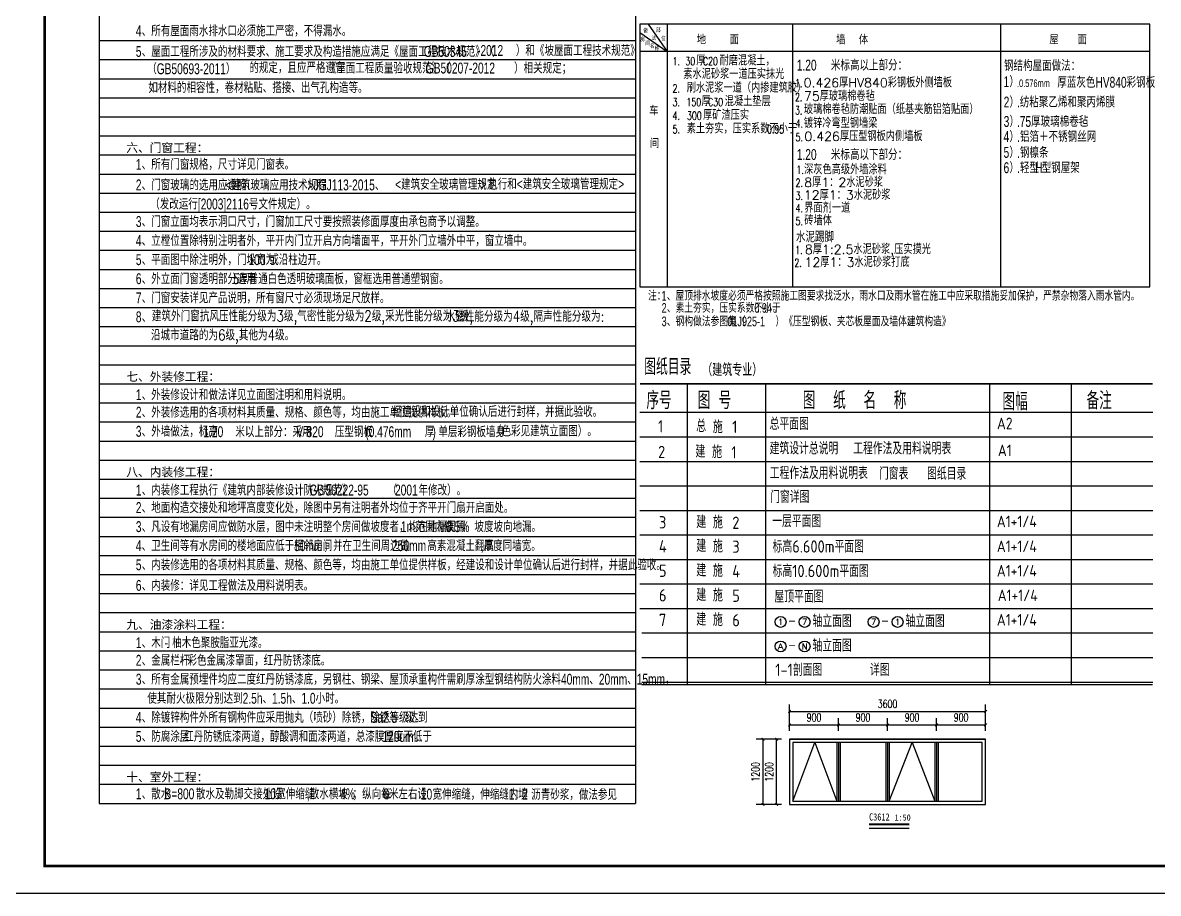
# Model space of a CAD drawing. Extents: x 683431 to 951238, y -788560 to -543702.
# Drawn here: x 801525 to 843232, y -788560 to -756607 of the extents above; entities that cross this region are included whole.
import ezdxf
from ezdxf.enums import TextEntityAlignment as Align

# ---------------------------------------------------------------- set-up
doc = ezdxf.new("R2010")
doc.units = 0
doc.header["$LTSCALE"] = 1000
doc.header["$MEASUREMENT"] = 0
for name, color, linetype in [('AXIS', 3, 'Continuous'), ('AXIS_TEXT', 7, 'Continuous'), ('DIM_SYMB', 3, 'Continuous'), ('PUB_DIM', 3, 'Continuous'), ('PUB_TEXT', 3, 'Continuous'), ('PUB_TITLE', 4, 'Continuous'), ('RAIL', 163, 'Continuous'), ('表格', 7, 'Continuous')]:
    doc.layers.add(name, color=color, linetype=linetype)
doc.styles.add('-宋体', font='', dxfattribs={"width": 0.8})
doc.styles.add('_TCH_DIM_T3', font='SIMPLEX', dxfattribs={"width": 0.705882, "bigfont": 'GBCBIG'})
doc.styles.add('_TCH_LABEL', font='COMPLEX', dxfattribs={"bigfont": 'GBCBIG'})
doc.styles.add('COMPLEX', font='COMPLEX')
doc.styles.add('hztxt', font='txt', dxfattribs={"height": 10, "bigfont": 'hztxt.shx'})
doc.styles.get("Standard").update_dxf_attribs({"font": 'gbenor.shx', "bigfont": 'gbcbig.shx'})
doc.styles.add('YAYA', font='', dxfattribs={"width": 0.8, "height": 1})
doc.styles.add('设计说明', font='!TSSDENG', dxfattribs={"width": 0.7, "bigfont": '!HZTXT'})
doc.styles.add('黑体', font='')
doc.styles.get('-宋体').set_extended_font_data('SimSun')
doc.styles.get('YAYA').set_extended_font_data('SimSun')
doc.styles.get('黑体').set_extended_font_data('SimHei')
doc.dimstyles.new('_TCH_ARCH&&50', dxfattribs={"dimtxt": 148.75, "dimasz": 50, "dimexe": 125, "dimexo": 150, "dimgap": 63.125, "dimtad": 1, "dimdec": 0, "dimzin": 0, "dimdsep": 46, "dimtxsty": '_TCH_DIM_T3', "dimblk": 'ARCHTICK', "dimcen": 0.09, "dimazin": 2, "dimtfac": 1, "dimtdec": 0, "dimtix": 1, "dimtmove": 2, "dimatfit": 3, "dimfxl": 0, "dimtolj": 1, "dimtzin": 0, "dimarcsym": 0})

# ---------------------------------------------------------------- blocks, each defined once
blk = doc.blocks.new('_ArchTick')
at = {"color": 0, "linetype": 'ByBlock', "const_width": 0.4}
blk.add_lwpolyline([(-0.5, -0.5), (0.5, 0.5)], dxfattribs=at)
blk = doc.blocks.new('*D515')
at = {"layer": 'Defpoints', "color": 0}
for p in [(889302, -749307), (889538, -749307), (889538, -750507)]:
    blk.add_point(p, dxfattribs=at)
at = {"layer": 'PUB_DIM', "color": 0, "lineweight": -2}
for p, q in [((889388, -749307), (889177, -749307)), ((889302, -750507), (889302, -749307)), ((889388, -750507), (889177, -750507))]:
    blk.add_line(p, q, dxfattribs=at)
at = {"layer": 'PUB_DIM', "color": 0, "lineweight": -2, "xscale": 50, "yscale": 50, "zscale": 50}
for p, rotation in [((889302, -749307), 90), ((889302, -750507), 270)]:
    blk.add_blockref('_ArchTick', p, dxfattribs=dict(at, rotation=rotation))
at = {"layer": 'PUB_DIM', "color": 0, "insert": (889165, -749907), "char_height": 148.8, "attachment_point": 5, "rotation": 90, "style": '_TCH_DIM_T3'}
blk.add_mtext('\\A1;1200', dxfattribs=at)
blk = doc.blocks.new('*D516')
at = {"layer": 'Defpoints', "color": 0}
for p in [(890438, -749046), (889538, -749307), (890438, -749307)]:
    blk.add_point(p, dxfattribs=at)
at = {"layer": 'PUB_DIM', "color": 0, "lineweight": -2}
for p, q in [((889538, -749157), (889538, -748921)), ((889538, -749046), (890438, -749046)), ((890438, -749157), (890438, -748921))]:
    blk.add_line(p, q, dxfattribs=at)
at = {"layer": 'PUB_DIM', "color": 0, "lineweight": -2, "xscale": 50, "yscale": 50, "zscale": 50, "rotation": 180}
blk.add_blockref('_ArchTick', (889538, -749046), dxfattribs=at)
at = {"layer": 'PUB_DIM', "color": 0, "lineweight": -2, "xscale": 50, "yscale": 50, "zscale": 50}
blk.add_blockref('_ArchTick', (890438, -749046), dxfattribs=at)
at = {"layer": 'PUB_DIM', "color": 0, "insert": (889988, -748908), "char_height": 148.8, "attachment_point": 5, "style": '_TCH_DIM_T3'}
blk.add_mtext('\\A1;900', dxfattribs=at)
blk = doc.blocks.new('*D517')
at = {"layer": 'Defpoints', "color": 0}
for p in [(891338, -749046), (890438, -749307), (891338, -749307)]:
    blk.add_point(p, dxfattribs=at)
at = {"layer": 'PUB_DIM', "color": 0, "lineweight": -2}
for p, q in [((890438, -749157), (890438, -748921)), ((890438, -749046), (891338, -749046)), ((891338, -749157), (891338, -748921))]:
    blk.add_line(p, q, dxfattribs=at)
at = {"layer": 'PUB_DIM', "color": 0, "lineweight": -2, "xscale": 50, "yscale": 50, "zscale": 50, "rotation": 180}
blk.add_blockref('_ArchTick', (890438, -749046), dxfattribs=at)
at = {"layer": 'PUB_DIM', "color": 0, "lineweight": -2, "xscale": 50, "yscale": 50, "zscale": 50}
blk.add_blockref('_ArchTick', (891338, -749046), dxfattribs=at)
at = {"layer": 'PUB_DIM', "color": 0, "insert": (890888, -748908), "char_height": 148.8, "attachment_point": 5, "style": '_TCH_DIM_T3'}
blk.add_mtext('\\A1;900', dxfattribs=at)
blk = doc.blocks.new('*D518')
at = {"layer": 'Defpoints', "color": 0}
for p in [(892238, -749046), (891338, -749307), (892238, -749307)]:
    blk.add_point(p, dxfattribs=at)
at = {"layer": 'PUB_DIM', "color": 0, "lineweight": -2}
for p, q in [((891338, -749157), (891338, -748921)), ((891338, -749046), (892238, -749046)), ((892238, -749157), (892238, -748921))]:
    blk.add_line(p, q, dxfattribs=at)
at = {"layer": 'PUB_DIM', "color": 0, "lineweight": -2, "xscale": 50, "yscale": 50, "zscale": 50, "rotation": 180}
blk.add_blockref('_ArchTick', (891338, -749046), dxfattribs=at)
at = {"layer": 'PUB_DIM', "color": 0, "lineweight": -2, "xscale": 50, "yscale": 50, "zscale": 50}
blk.add_blockref('_ArchTick', (892238, -749046), dxfattribs=at)
at = {"layer": 'PUB_DIM', "color": 0, "insert": (891788, -748908), "char_height": 148.8, "attachment_point": 5, "style": '_TCH_DIM_T3'}
blk.add_mtext('\\A1;900', dxfattribs=at)
blk = doc.blocks.new('*D519')
at = {"layer": 'Defpoints', "color": 0}
for p in [(893138, -749046), (892238, -749307), (893138, -749307)]:
    blk.add_point(p, dxfattribs=at)
at = {"layer": 'PUB_DIM', "color": 0, "lineweight": -2}
for p, q in [((892238, -749157), (892238, -748921)), ((892238, -749046), (893138, -749046)), ((893138, -749157), (893138, -748921))]:
    blk.add_line(p, q, dxfattribs=at)
at = {"layer": 'PUB_DIM', "color": 0, "lineweight": -2, "xscale": 50, "yscale": 50, "zscale": 50, "rotation": 180}
blk.add_blockref('_ArchTick', (892238, -749046), dxfattribs=at)
at = {"layer": 'PUB_DIM', "color": 0, "lineweight": -2, "xscale": 50, "yscale": 50, "zscale": 50}
blk.add_blockref('_ArchTick', (893138, -749046), dxfattribs=at)
at = {"layer": 'PUB_DIM', "color": 0, "insert": (892688, -748908), "char_height": 148.8, "attachment_point": 5, "style": '_TCH_DIM_T3'}
blk.add_mtext('\\A1;900', dxfattribs=at)
blk = doc.blocks.new('*D520')
at = {"layer": 'Defpoints', "color": 0}
for p in [(889052, -749307), (889538, -749307), (889538, -750507)]:
    blk.add_point(p, dxfattribs=at)
at = {"layer": 'PUB_DIM', "color": 0, "lineweight": -2}
for p, q in [((889388, -749307), (888927, -749307)), ((889052, -750507), (889052, -749307)), ((889388, -750507), (888927, -750507))]:
    blk.add_line(p, q, dxfattribs=at)
at = {"layer": 'PUB_DIM', "color": 0, "lineweight": -2, "xscale": 50, "yscale": 50, "zscale": 50}
for p, rotation in [((889052, -749307), 90), ((889052, -750507), 270)]:
    blk.add_blockref('_ArchTick', p, dxfattribs=dict(at, rotation=rotation))
at = {"layer": 'PUB_DIM', "color": 0, "insert": (888915, -749907), "char_height": 148.8, "attachment_point": 5, "rotation": 90, "style": '_TCH_DIM_T3'}
blk.add_mtext('\\A1;1200', dxfattribs=at)
blk = doc.blocks.new('*D521')
at = {"layer": 'Defpoints', "color": 0}
for p in [(893138, -748797), (889538, -749307), (893138, -749307)]:
    blk.add_point(p, dxfattribs=at)
at = {"layer": 'PUB_DIM', "color": 0, "lineweight": -2}
for p, q in [((889538, -749157), (889538, -748672)), ((889538, -748797), (893138, -748797)), ((893138, -749157), (893138, -748672))]:
    blk.add_line(p, q, dxfattribs=at)
at = {"layer": 'PUB_DIM', "color": 0, "lineweight": -2, "xscale": 50, "yscale": 50, "zscale": 50, "rotation": 180}
blk.add_blockref('_ArchTick', (889538, -748797), dxfattribs=at)
at = {"layer": 'PUB_DIM', "color": 0, "lineweight": -2, "xscale": 50, "yscale": 50, "zscale": 50}
blk.add_blockref('_ArchTick', (893138, -748797), dxfattribs=at)
at = {"layer": 'PUB_DIM', "color": 0, "insert": (891338, -748659), "char_height": 148.8, "attachment_point": 5, "style": '_TCH_DIM_T3'}
blk.add_mtext('\\A1;3600', dxfattribs=at)
blk = doc.blocks.new('_AXISO')
blk.add_circle((0, 0), 0.5)
at = {"layer": 'AXIS_TEXT', "style": 'COMPLEX', "width": 1.041667}
blk.add_attdef('A', text='', height=0.56, dxfattribs=at).set_placement((-0.25, -0.28), (0.25, -0.28), align=Align.FIT)
blk = doc.blocks.new('56jre465')
at = {"ltscale": 0.5}
for p, q in [((889597.8, -750447.1), (890002.8, -749367.1)), ((890002.8, -749367.1), (890407.8, -750447.1)), ((891367.8, -750447.1), (891787.8, -749367.1)), ((891787.8, -749367.1), (892207.8, -750447.1))]:
    blk.add_line(p, q, dxfattribs=at)
at = {"layer": 'RAIL', "ltscale": 0.5}
for p, q in [((889537.8, -749307.1), (893137.8, -749307.1)), ((890407.8, -749367.1), (890407.8, -750447.1)), ((890437.8, -749367.1), (890437.8, -750447.1)), ((890467.8, -749367.1), (890467.8, -750447.1)), ((891307.8, -749367.1), (891307.8, -750447.1)), ((891337.8, -749367.1), (891337.8, -750447.1)), ((891367.8, -749367.1), (891367.8, -750447.1)), ((892207.8, -749367.1), (892207.8, -750447.1)), ((892237.8, -749367.1), (892237.8, -750447.1)), ((892267.8, -749367.1), (892267.8, -750447.1)), ((889537.8, -750507.1), (893137.8, -750507.1))]:
    blk.add_line(p, q, dxfattribs=at)
for points in [[(893137.8, -749307.1), (889537.8, -749307.1), (889537.8, -750507.1), (893137.8, -750507.1)], [(893077.8, -749367.1), (889597.8, -749367.1), (889597.8, -750447.1), (893077.8, -750447.1)]]:
    blk.add_lwpolyline(points, close=True, dxfattribs=at)
at = {"layer": 'PUB_DIM'}
dim = blk.add_aligned_dim(p1=(889537.8, -749307.1), p2=(893137.8, -749307.1), distance=510.2, dimstyle='_TCH_ARCH&&50', dxfattribs=at)
dim.commit()
dim.dimension.update_dxf_attribs({"geometry": '*D521', "text_midpoint": (891337.8, -748659.4)})
at = {"layer": 'PUB_DIM', "color": 3}
for p1, p2, distance, picture, middle in [((889537.8, -749307.1), (890437.8, -749307.1), 261.1, '*D516', (889987.8, -748908.5)), ((890437.8, -749307.1), (891337.8, -749307.1), 261.1, '*D517', (890887.8, -748908.5)), ((891337.8, -749307.1), (892237.8, -749307.1), 261.1, '*D518', (891787.8, -748908.5)), ((892237.8, -749307.1), (893137.8, -749307.1), 261.1, '*D519', (892687.8, -748908.5)), ((889537.8, -750507.1), (889537.8, -749307.1), 485.4, '*D520', (888914.9, -749907.1)), ((889537.8, -750507.1), (889537.8, -749307.1), 235.6, '*D515', (889164.7, -749907.1))]:
    dim = blk.add_aligned_dim(p1=p1, p2=p2, distance=distance, dimstyle='_TCH_ARCH&&50', dxfattribs=at)
    dim.commit()
    dim.dimension.update_dxf_attribs({"geometry": picture, "text_midpoint": middle})

msp = doc.modelspace()

# ---------------------------------------------------------------- linework, layer by layer
for p, q in [((824192.9, -756963.1), (825192.9, -757663.1)), ((824492.9, -756663.1), (825192.9, -757663.1)), ((825192.9, -756663.1), (825192.9, -766295.8)), ((837438.2, -756663.1), (837438.2, -766295.8)), ((825931.6, -769861.6, 3159), (825931.6, -780898.4, -3087.6)), ((828806, -769861.6, 2818.1), (828806, -780898.4, -2754.4)), ((837032.9, -769861.6, 20.1), (837032.9, -780898.4, -6226.4)), ((840029.9, -769861.6, 0), (840029.9, -780898.4, -6246.6)), ((840029.9, -769861.6, 0), (840029.9, -780898.4, -6246.6)), ((840029.9, -769861.6, -329.4), (840029.9, -773699, -2501.3)), ((840029.9, -769861.6, -234.4), (840029.9, -773699, -2171.9)), ((824192.9, -770907, 3159), (843029.7, -770907, -15)), ((824192.9, -771806.9, 3159), (843029.7, -771806.9, -15)), ((824192.9, -771806.9, 3159), (843029.7, -771806.9, -15)), ((824192.9, -772706.9, 3159), (843029.7, -772706.9, -15)), ((824192.9, -773606.8, 3159), (843029.7, -773606.8, -15)), ((824192.9, -774506.7, 3359.1), (843029.7, -774506.7, 185.1)), ((824192.9, -774506.7, 3359.1), (843029.7, -774506.7, 185.1)), ((824192.9, -774506.7, 3359.1), (843029.7, -774506.7, 185.1)), ((824192.9, -774506.7, 3359.1), (843029.7, -774506.7, -1983.3)), ((824192.9, -774506.7, 3359.1), (843029.7, -774506.7, 185.1)), ((824192.9, -774506.7, -505), (843029.7, -774506.7, -3679)), ((824192.9, -774506.7, -505), (843029.7, -774506.7, -3679)), ((824192.9, -774506.7, 3159), (843029.7, -774506.7, -15)), ((824192.9, -774506.7, 6004.4), (843029.7, -774506.7, 2830.4)), ((824192.9, -774506.7, 6004.4), (843029.7, -774506.7, 2830.4)), ((824192.9, -775406.6, 3359.1), (843029.7, -775406.6, 185.1)), ((824192.9, -776306.6, 3359.1), (843029.7, -776306.6, 185.1)), ((824192.9, -777206.5, 3559.3), (843029.7, -777206.5, 385.3)), ((824192.9, -777206.5, 3559.3), (843029.7, -777206.5, -1783.1)), ((824192.9, -777206.5, 3559.3), (843029.7, -777206.5, 385.3)), ((824192.9, -777206.5, -304.8), (843029.7, -777206.5, -3478.8)), ((824192.9, -777206.5, -304.8), (843029.7, -777206.5, -3478.8)), ((824192.9, -777206.5, 3359.1), (843029.7, -777206.5, 185.1)), ((824192.9, -777206.5, 6204.5), (843029.7, -777206.5, 3030.5)), ((824192.9, -777206.5, 6204.5), (843029.7, -777206.5, 3030.5)), ((824258.5, -777206.5, 3548.2), (843029.7, -777206.5, 385.3)), ((824258.5, -777206.5, 3548.2), (843029.7, -777206.5, 385.3)), ((824192.9, -778106.4, 3559.3), (843029.7, -778106.4, 385.3)), ((824192.9, -778106.4, 3559.3), (843029.7, -778106.4, -1783.1)), ((824192.9, -778106.4, 3559.3), (843029.7, -778106.4, 385.3)), ((824192.9, -778106.4, -304.8), (843029.7, -778106.4, -3478.8)), ((824192.9, -778106.4, -304.8), (843029.7, -778106.4, -3478.8)), ((824192.9, -778106.4, 3359.1), (843029.7, -778106.4, 185.1)), ((824192.9, -778106.4, 6204.5), (843029.7, -778106.4, 3030.5)), ((824192.9, -778106.4, 6204.5), (843029.7, -778106.4, 3030.5)), ((824258.5, -778106.4, 3548.2), (843029.7, -778106.4, 385.3)), ((824258.5, -778106.4, 3548.2), (843029.7, -778106.4, 385.3)), ((824258.5, -778106.4, 3548.2), (843029.7, -778106.4, 385.3)), ((824258.5, -779006.3, 3548.2), (843029.7, -779006.3, 385.3)), ((824258.5, -779906.3, 3748.4), (843029.7, -779906.3, 585.4)), ((824258.5, -780806.2, 3948.5), (843029.7, -780806.2, 785.6)), ((824258.5, -780806.2, -3554.9), (843029.7, -780806.2, -3554.9)), ((824258.5, -780806.2, 3948.5), (843029.7, -780806.2, 785.6)), ((824258.5, -780806.2, 3948.5), (843029.7, -780806.2, 785.6)), ((824258.5, -780806.2, 3948.5), (843029.7, -780806.2, -1375.3)), ((824258.5, -780806.2, 3948.5), (843029.7, -780806.2, 785.6)), ((824258.5, -780806.2, 84.4), (843029.7, -780806.2, -3078.5)), ((824258.5, -780806.2, 84.4), (843029.7, -780806.2, -3078.5)), ((824258.5, -780806.2, 3748.4), (843029.7, -780806.2, 585.4)), ((824258.5, -780806.2, 6593.8), (843029.7, -780806.2, 3430.8)), ((824258.5, -780806.2, 6593.8), (843029.7, -780806.2, 3430.8)), ((824258.5, -780806.2, 3948.5), (839157.2, -780806.2, -277)), ((824258.5, -780806.2, 193.5), (839157.2, -780806.2, -2316.9))]:
    msp.add_line(p, q)
at = {"ltscale": 0.5}
msp.add_lwpolyline([(824192.9, -766295.8), (842926.8, -766295.8), (842926.8, -756663.1), (824192.9, -756663.1)], close=True, dxfattribs=at)
at = {"const_width": 50}
msp.add_lwpolyline([(824192.9, -769861.6), (843029.7, -769861.6)], dxfattribs=at)
msp.add_lwpolyline([(824192.9, -769861.6), (843029.7, -769861.6)], dxfattribs=at)
msp.add_lwpolyline([(824192.9, -769861.6), (843029.7, -769861.6)], dxfattribs=at)
msp.add_lwpolyline([(824192.9, -769861.6), (843029.7, -769861.6)], dxfattribs=at)
for points, const_width, elevation in [([(829884.1, -778571.8), (829666.4, -778571.8)], 30, 4021.1), ([(833299, -778571.8), (833081.2, -778571.8)], 30, 4021.1), ([(829884.1, -779471.7), (829666.4, -779471.7)], 30, 4021.1), ([(824258.5, -780898.4), (843029.7, -780898.4)], 50, 789.5)]:
    msp.add_lwpolyline(points, dxfattribs=dict(const_width=const_width, elevation=elevation))
at = {"layer": 'Defpoints', "color": 251}
for p, q in [((804329.7, -732760.5), (804329.7, -785260.5)), ((824029.7, -732760.5), (824029.7, -785260.5)), ((804329.7, -757260.5), (824029.7, -757260.5)), ((804329.7, -757960.5), (824029.7, -757960.5)), ((804329.7, -758660.5), (824029.7, -758660.5)), ((804329.7, -759360.5), (824029.7, -759360.5)), ((804329.7, -760060.5), (824029.7, -760060.5)), ((804329.7, -760760.5), (824029.7, -760760.5)), ((804329.7, -761460.5), (824029.7, -761460.5)), ((804329.7, -762160.5), (824029.7, -762160.5)), ((804329.7, -762860.5), (824029.7, -762860.5)), ((804329.7, -763560.5), (824029.7, -763560.5)), ((804329.7, -764260.5), (824029.7, -764260.5)), ((804329.7, -764960.5), (824029.7, -764960.5)), ((804329.7, -765660.5), (824029.7, -765660.5)), ((804329.7, -766360.5), (824029.7, -766360.5)), ((804329.7, -767060.5), (824029.7, -767060.5)), ((804329.7, -767760.5), (824029.7, -767760.5)), ((804329.7, -768460.5), (824029.7, -768460.5)), ((804329.7, -769160.5), (824029.7, -769160.5)), ((804329.7, -769860.5), (824029.7, -769860.5)), ((804329.7, -769860.5), (824029.7, -769860.5)), ((804329.7, -770560.5), (824029.7, -770560.5)), ((804329.7, -771260.5), (824029.7, -771260.5)), ((804329.7, -771960.5), (824029.7, -771960.5)), ((804329.7, -772660.5), (824029.7, -772660.5)), ((804329.7, -773360.5), (824029.7, -773360.5)), ((804329.7, -773360.5), (824029.7, -773360.5)), ((804329.7, -774060.5), (824029.7, -774060.5)), ((804329.7, -774760.5), (824029.7, -774760.5)), ((804329.7, -775460.5), (824029.7, -775460.5)), ((804329.7, -776160.5), (824029.7, -776160.5)), ((804329.7, -776860.5), (824029.7, -776860.5)), ((804329.7, -776860.5), (824029.7, -776860.5)), ((804329.7, -777560.5), (824029.7, -777560.5)), ((804329.7, -778260.5), (824029.7, -778260.5)), ((804329.7, -778960.5), (824029.7, -778960.5)), ((804329.7, -779660.5), (824029.7, -779660.5)), ((804329.7, -780360.5), (824029.7, -780360.5)), ((804329.7, -780360.5), (824029.7, -780360.5)), ((804329.7, -781060.5), (824029.7, -781060.5)), ((804329.7, -781760.5), (824029.7, -781760.5)), ((804329.7, -782460.5), (824029.7, -782460.5)), ((804329.7, -783160.5), (824029.7, -783160.5)), ((804329.7, -783860.5), (824029.7, -783860.5)), ((804329.7, -783860.5), (824029.7, -783860.5)), ((804329.7, -784560.5), (824029.7, -784560.5)), ((804329.7, -785260.5), (824029.7, -785260.5))]:
    msp.add_line(p, q, dxfattribs=at)
at = {"layer": 'DIM_SYMB', "const_width": 70}
msp.add_lwpolyline([(832609, -786031), (834082.7, -786031)], dxfattribs=at)
at = {"layer": 'DIM_SYMB'}
msp.add_lwpolyline([(832609, -786171), (834082.7, -786171)], dxfattribs=at)
at = {"layer": 'PUB_TEXT'}
msp.add_line((829791.2, -756663.1), (829791.2, -766295.8), dxfattribs=at)
msp.add_line((829791.2, -756663.1), (829791.2, -766295.8), dxfattribs=at)
at = {"layer": 'PUB_TITLE'}
msp.add_lwpolyline([(799830.9, -788560.5), (883930.9, -788560.5), (883930.9, -729160.5), (799830.9, -729160.5)], close=True, dxfattribs=at)
at = {"layer": 'PUB_TITLE', "const_width": 100}
msp.add_lwpolyline([(802330.9, -787560.5), (882930.9, -787560.5), (882930.9, -730160.5), (802330.9, -730160.5)], close=True, dxfattribs=at)
at = {"layer": '表格'}
msp.add_line((842926.8, -757663.1), (824192.9, -757663.1), dxfattribs=at)
at = {"layer": '表格', "const_width": 20}
msp.add_lwpolyline([(824192.9, -756663.1), (842926.8, -756663.1), (842926.8, -766295.8), (824192.9, -766295.8)], close=True, dxfattribs=at)
msp.add_lwpolyline([(824192.9, -766295.8), (842926.8, -766295.8)], dxfattribs=at)

# ---------------------------------------------------------------- block references
at = {"xscale": 2, "yscale": 2, "zscale": 2}
msp.add_blockref('56jre465', (-949388.3, 715710.4), dxfattribs=at)
at = {"layer": 'AXIS'}
ref = msp.add_blockref('_AXISO', (829361.5, -778600.9, 4021.1), dxfattribs=dict(at, xscale=400, yscale=400, zscale=400))
ref.add_attrib('A', '1', dxfattribs={"layer": 'AXIS_TEXT', "height": 224, "style": 'COMPLEX', "width": 2.083333}).set_placement((829261.5, -778712.9, 4021.1), (829461.5, -778712.9, 4021.1), align=Align.FIT)
ref = msp.add_blockref('_AXISO', (830242.1, -778600.9, 4021.1), dxfattribs=dict(at, xscale=400, yscale=400, zscale=400))
ref.add_attrib('A', '7', dxfattribs={"layer": 'AXIS_TEXT', "height": 224, "style": 'COMPLEX', "width": 1.339286}).set_placement((830142.1, -778712.9, 4021.1), (830342.1, -778712.9, 4021.1), align=Align.FIT)
ref = msp.add_blockref('_AXISO', (832776.3, -778600.9, 4021.1), dxfattribs=dict(at, xscale=400, yscale=400, zscale=400))
ref.add_attrib('A', '7', dxfattribs={"layer": 'AXIS_TEXT', "height": 224, "style": 'COMPLEX', "width": 1.339286}).set_placement((832676.3, -778712.9, 4021.1), (832876.3, -778712.9, 4021.1), align=Align.FIT)
ref = msp.add_blockref('_AXISO', (833656.9, -778600.9, 4021.1), dxfattribs=dict(at, xscale=400, yscale=400, zscale=400))
ref.add_attrib('A', '1', dxfattribs={"layer": 'AXIS_TEXT', "height": 224, "style": 'COMPLEX', "width": 2.083333}).set_placement((833556.9, -778712.9, 4021.1), (833756.9, -778712.9, 4021.1), align=Align.FIT)
at = {"layer": 'AXIS', "xscale": 400, "yscale": 400, "zscale": 400}
msp.add_blockref('_AXISO', (829361.5, -779500.8, 4021.1), dxfattribs=at).add_auto_attribs({'A': 'A'})
at = {"layer": 'AXIS'}
ref = msp.add_blockref('_AXISO', (830242.1, -779500.8, 4021.1), dxfattribs=dict(at, xscale=400, yscale=400, zscale=400))
ref.add_attrib('A', 'N', dxfattribs={"layer": 'AXIS_TEXT', "height": 224, "style": 'COMPLEX', "width": 0.986842}).set_placement((830142.1, -779612.8, 4021.1), (830342.1, -779612.8, 4021.1), align=Align.FIT)

# ---------------------------------------------------------------- texts
at = {"style": 'hztxt', "width": 0.8}
for s, p in [('建筑外门窗抗风压性能分级为3级,气密性能分级为2级,采光性能分级为3级,', (806268.8, -767570.1)), ('水密性能分级为4级,隔声性能分级为:', (817058.1, -767584.7)), ('沿城市道路的为6级,其他为4级。', (806235.2, -768269.6))]:
    msp.add_text(s, height=400, dxfattribs=at).set_placement(p)
at = {"color": 7}
msp.add_text('图纸目录', height=600, dxfattribs=at).set_placement((824352.3, -769533.8, -1852.2))
for s, height, p in [('序号', 643.4, (824431.8, -770791.8, 3159)), ('图', 643.4, (826312.9, -770787.9, 3159)), ('号', 643.4, (827083.9, -770787.9, 3159)), ('图', 643.4, (830177.6, -770790, 3864.1)), ('纸', 643.4, (831290.5, -770790, 3864.1)), ('名', 643.4, (832403.4, -770790, 3864.1)), ('称', 643.4, (833516.4, -770790, 3864.1)), ('图幅', 643.4, (837510.6, -770833.8, -3765.4)), ('备注', 643.4, (840596.9, -770800.6, -4170.9)), ('A2', 425, (837306.9, -771528.5, -2446.8)), ('A1', 425, (837341, -772515.6, -2956.1)), ('A1+1/4', 425, (837302.8, -775125, -4827.3)), ('A1+1/4', 425, (837302.8, -776036, -4827.3)), ('A1+1/4', 425, (837302.8, -776935.9, -4827.3)), ('A1+1/4', 425, (837335.6, -777835.8, -4632.7)), ('A1+1/4', 425, (837302.8, -778735.8, -4627.1))]:
    msp.add_text(s, height=height).set_placement(p)
at = {"layer": 'PUB_TEXT'}
for s, height, style, width, p in [('4', 400, '设计说明', 0.7, (805679.7, -757103.8)), ('、所有屋面雨水排水口必须施工严密，不得漏水。', 400, '设计说明', 0.7, (805895.1, -757103.8)), ('）和《坡屋面工程技术规范》', 400, '设计说明', 0.7, (819637, -757826.2)), ('5', 400, '设计说明', 0.7, (805679.7, -757860.5)), ('、屋面工程所涉及的材料要求、施工要求及构造措施应满足《屋面工程技术规范》（', 400, '设计说明', 0.7, (805895.1, -757860.5)), ('GB50345', 400, '设计说明', 0.7, (816255.1, -757860.5)), ('-2012', 400, '设计说明', 0.7, (818212.4, -757826.2)), ('（GB50693-2011）', 400, '设计说明', 0.7, (806096.8, -758496.4)), ('的规定，且应严格遵守', 400, '设计说明', 0.7, (809848.6, -758455.9)), ('《屋面工程质量验收规范》（', 400, '设计说明', 0.7, (812690.9, -758470.5)), ('GB50207-2012', 400, '设计说明', 0.7, (816330.9, -758470.5)), ('）相关规定；', 400, '设计说明', 0.7, (819572, -758470.5)), ('1.', 297.5, '_TCH_LABEL', 0.705882, (825392.9, -758169.1)), ('30', 297.5, '_TCH_LABEL', 0.705882, (825862.9, -758169.1)), ('C20', 297.5, '_TCH_LABEL', 0.705882, (826508.7, -758169.1)), ('1.20', 400, '设计说明', 0.7, (829954, -758363.1)), ('米标高以上部分：', 400, '设计说明', 0.7, (831206.9, -758363.1)), ('钢结构屋面做法：', 400, '设计说明', 0.7, (837564.4, -758379)), ('1', 400, '设计说明', 0.7, (837548.9, -758968.4)), ('）', 400, '设计说明', 0.7, (837764.3, -758968.4)), ('厚蓝灰色HV840彩钢板', 400, '设计说明', 0.7, (839523.6, -758993)), ('如材料的相容性，卷材粘贴、搭接、出气孔构造等。', 400, '设计说明', 0.7, (806140.3, -759186.3)), ('2.', 297.5, '_TCH_LABEL', 0.705882, (825392.9, -759167.7)), ('1.', 297.5, '_TCH_LABEL', 0.705882, (829890.7, -758971)), ('.0.576mm', 280, '设计说明', 0.7, (838044.3, -758968.4)), ('3.', 297.5, '_TCH_LABEL', 0.705882, (825392.9, -759667.7)), ('150', 297.5, '_TCH_LABEL', 0.705882, (825902.9, -759667.7)), ('C30', 297.5, '_TCH_LABEL', 0.705882, (826698.7, -759667.7)), ('2.', 297.5, '_TCH_LABEL', 0.705882, (829890.7, -759487.4)), ('2', 400, '设计说明', 0.7, (837552.6, -759718.3)), ('）', 400, '设计说明', 0.7, (837768, -759718.3)), ('.纺粘聚乙烯和聚丙烯膜', 400, '设计说明', 0.7, (838040.2, -759716.6)), ('4.', 297.5, '_TCH_LABEL', 0.705882, (825392.9, -760167.7)), ('300', 297.5, '_TCH_LABEL', 0.705882, (825922.9, -760167.7)), ('3.', 297.5, '_TCH_LABEL', 0.705882, (829890.7, -759973.1)), ('4.', 297.5, '_TCH_LABEL', 0.705882, (829909.4, -760455.3)), ('3', 400, '设计说明', 0.7, (837552.6, -760431.8)), ('）', 400, '设计说明', 0.7, (837768, -760431.8)), ('.75厚玻璃棉卷毡', 400, '设计说明', 0.7, (838040.2, -760430.1)), ('5.', 297.5, '_TCH_LABEL', 0.705882, (825392.9, -760667.7)), ('0.95', 297.5, '_TCH_LABEL', 0.705882, (828861.9, -760667.7)), ('5.', 297.5, '_TCH_LABEL', 0.705882, (829909.4, -760955.3)), ('4', 400, '设计说明', 0.7, (837548.9, -760985)), ('）', 400, '设计说明', 0.7, (837764.3, -760985)), ('铝箔＋不锈钢丝网', 400, '设计说明', 0.7, (838152, -760985)), ('）', 400, '设计说明', 0.7, (837764.3, -761567.2)), ('.', 400, '设计说明', 0.7, (838044.3, -760985)), ('钢檩条', 400, '设计说明', 0.7, (838152, -761567.2)), ('、所有门窗规格，尺寸详见门窗表。', 400, '设计说明', 0.7, (805895.1, -762003.8)), ('1.20', 400, '设计说明', 0.7, (829954, -761644.4)), ('米标高以下部分：', 400, '设计说明', 0.7, (831206.9, -761644.4)), ('5', 400, '设计说明', 0.7, (837548.9, -761567.2)), ('.', 400, '设计说明', 0.7, (838044.3, -761567.2)), ('1', 400, '设计说明', 0.7, (805679.7, -762003.8)), ('1.', 297.5, '_TCH_LABEL', 0.705882, (829943.4, -762153.1)), ('6', 400, '设计说明', 0.7, (837548.9, -762127.6)), ('）', 400, '设计说明', 0.7, (837764.3, -762127.6)), ('轻型', 400, '设计说明', 0.7, (838152, -762127.6)), ('H', 400, '设计说明', 0.7, (838712, -762127.6)), ('型钢屋架', 400, '设计说明', 0.7, (838948.9, -762127.6)), ('2', 400, '设计说明', 0.7, (805679.7, -762760.5)), ('、门窗玻璃的选用应遵照', 400, '设计说明', 0.7, (805895.1, -762760.5)), ('建筑玻璃应用技术规程', 400, '设计说明', 0.7, (809190.5, -762760.5)), ('>JGJ113-2015、', 400, '设计说明', 0.7, (811990.5, -762760.5)), ('建筑安全玻璃管理规定', 400, '设计说明', 0.7, (815421.8, -762739.5)), ('执行和<建筑安全玻璃管理规定>', 400, '设计说明', 0.7, (818621.7, -762727.2)), ('2.', 297.5, '_TCH_LABEL', 0.705882, (829909.4, -762626.7)), ('.', 400, '设计说明', 0.7, (838044.3, -762127.6)), ('<', 400, '设计说明', 0.7, (808975.1, -762760.5)), ('<', 400, '设计说明', 0.7, (815206.4, -762739.5)), ('>', 400, '设计说明', 0.7, (818329.7, -762739.5)), ('3.', 297.5, '_TCH_LABEL', 0.705882, (829909.4, -763109.7)), ('（发改运行[2003]2116号文件规定）。', 400, '设计说明', 0.7, (806208.3, -763460.5)), ('4.', 297.5, '_TCH_LABEL', 0.705882, (829909.4, -763562.6)), ('3', 400, '设计说明', 0.7, (805679.7, -764103.8)), ('、门窗立面均表示洞口尺寸，门窗加工尺寸要按照装修面厚度由承包商予以调整。', 400, '设计说明', 0.7, (805895.1, -764103.8)), ('5.', 297.5, '_TCH_LABEL', 0.705882, (829909.4, -764036)), ('4', 400, '设计说明', 0.7, (805679.7, -764803.8)), ('、立樘位置除特别注明者外，平开内门立开启方向墙面平，平开外门立墙外中平，窗立墙中。', 400, '设计说明', 0.7, (805895.1, -764803.8)), ('水泥踢脚', 400, '设计说明', 0.7, (829923.9, -764665)), ('1.', 297.5, '_TCH_LABEL', 0.705882, (829899.7, -765095.8)), ('5', 400, '设计说明', 0.7, (805679.7, -765503.8)), ('、平面图中除注明外，门垛宽为', 400, '设计说明', 0.7, (805895.1, -765503.8)), ('100', 400, '设计说明', 0.7, (809815.1, -765503.8)), ('或沿柱边开。', 400, '设计说明', 0.7, (810579.9, -765503.8)), ('2.', 297.5, '_TCH_LABEL', 0.705882, (829865.7, -765569.4)), ('6', 400, '设计说明', 0.7, (805679.7, -766203.8)), ('、外立面门窗透明部分选用', 400, '设计说明', 0.7, (805895.1, -766203.8)), ('5', 400, '设计说明', 0.7, (809255.1, -766203.8)), ('厚普通白色透明玻璃面板，窗框选用普通塑钢窗。', 400, '设计说明', 0.7, (809470.5, -766203.8)), ('7', 400, '设计说明', 0.7, (805679.7, -766903.8)), ('、门窗安装详见产品说明，所有窗尺寸必须现场足尺放样。', 400, '设计说明', 0.7, (805895.1, -766903.8)), ('8', 400, '设计说明', 0.7, (805679.7, -767600.6)), ('、', 400, '设计说明', 0.7, (805895.1, -767600.6)), ('1', 400, '设计说明', 0.7, (805679.7, -770460.5)), ('、外装修设计和做法详见立面图注明和用料说明。', 400, '设计说明', 0.7, (805895.1, -770460.5)), ('2', 400, '设计说明', 0.7, (805679.7, -771103.8)), ('、外装修选用的各项材料其质量、规格、颜色等，均由施工单位提供样板。', 400, '设计说明', 0.7, (805895.1, -771103.8)), ('经建设和设计单位确认后进行封样，并据此验收。', 400, '设计说明', 0.7, (815108.9, -771077.8)), ('3', 400, '设计说明', 0.7, (805679.7, -771803.8)), ('、外墙做法，标高', 400, '设计说明', 0.7, (805895.1, -771803.8)), ('1.20', 400, '设计说明', 0.7, (808162.7, -771819)), ('米以上部分：采用', 400, '设计说明', 0.7, (809335.3, -771819)), ('V-820', 400, '设计说明', 0.7, (811575.3, -771819)), ('压型钢板', 400, '设计说明', 0.7, (812987.5, -771819)), ('(0.476mm', 400, '设计说明', 0.7, (814107.5, -771819)), ('厚', 400, '设计说明', 0.7, (816293.8, -771819)), (')', 400, '设计说明', 0.7, (816573.8, -771819)), ('单层彩钢板墙身', 400, '设计说明', 0.7, (816789.2, -771819)), ('（色彩见建筑立面图）。', 400, '设计说明', 0.7, (818761.2, -771790.9)), ('1', 400, '设计说明', 0.7, (805679.7, -773960.5)), ('、内装修工程执行《建筑内部装修设计防火规范》', 400, '设计说明', 0.7, (805895.1, -773960.5)), ('GB', 400, '设计说明', 0.7, (812055.1, -773960.5)), ('50222-95', 400, '设计说明', 0.7, (812648.5, -773960.5)), ('（', 400, '设计说明', 0.7, (814919.6, -773960.5)), ('2001', 400, '设计说明', 0.7, (815199.6, -773960.5)), ('年修改）。', 400, '设计说明', 0.7, (816061.2, -773960.5)), ('2', 400, '设计说明', 0.7, (805679.7, -774603.8)), ('、地面构造交接处和地坪高度变化处，除图中另有注明者外均位于齐平开门扇开启面处。', 400, '设计说明', 0.7, (805895.1, -774603.8)), ('3', 400, '设计说明', 0.7, (805679.7, -775303.8)), ('、凡设有地漏房间应做防水层，图中未注明整个房间做坡度者，均在地漏周围', 400, '设计说明', 0.7, (805895.1, -775303.8)), ('1m', 400, '设计说明', 0.7, (815415.1, -775303.8)), ('范围内做', 400, '设计说明', 0.7, (815953.6, -775303.8)), ('0.5%', 400, '设计说明', 0.7, (817073.6, -775303.8)), ('坡度坡向地漏。', 400, '设计说明', 0.7, (818113.6, -775303.8)), ('4', 400, '设计说明', 0.7, (805679.7, -776000.6)), ('、卫生间等有水房间的楼地面应低于相邻房间', 400, '设计说明', 0.7, (805895.1, -776000.6)), ('50mm', 400, '设计说明', 0.7, (811495.1, -776000.6)), ('；并在卫生间周边做', 400, '设计说明', 0.7, (812572, -776000.6)), ('250mm', 400, '设计说明', 0.7, (815092, -776000.6)), ('高素混凝土翻高', 400, '设计说明', 0.7, (816384.3, -776000.6)), ('厚度同墙宽。', 400, '设计说明', 0.7, (818452, -776000.6)), (',', 400, '设计说明', 0.7, (818344.3, -776000.6)), ('5', 400, '设计说明', 0.7, (805679.7, -776703.8)), ('、内装修选用的各项材料其质量、规格、颜色等，均由施工单位提供样板，经建设和设计单位确认后进行封样，并据此验收。', 400, '设计说明', 0.7, (805895.1, -776703.8)), ('6', 400, '设计说明', 0.7, (805679.7, -777460.5)), ('、内装修：详见工程做法及用料说明表。', 400, '设计说明', 0.7, (805895.1, -777460.5)), ('1', 400, '设计说明', 0.7, (805679.7, -779560.5)), ('、木门', 400, '设计说明', 0.7, (805895.1, -779560.5)), ('-', 400, '设计说明', 0.7, (806735.1, -779560.5)), ('柚木色聚胺脂亚光漆。', 400, '设计说明', 0.7, (807015.1, -779560.5)), ('2', 400, '设计说明', 0.7, (805679.7, -780210.1)), ('、金属栏杆', 400, '设计说明', 0.7, (805895.1, -780210.1)), ('彩色金属漆罩面，红丹防锈漆底。', 400, '设计说明', 0.7, (807575.1, -780210.1)), ('-', 400, '设计说明', 0.7, (807295.1, -780210.1)), ('3', 400, '设计说明', 0.7, (805679.7, -780903.8)), ('、所有金属预埋件均应二度红丹防锈漆底，另钢柱、钢梁、屋顶承重构件需刷厚涂型钢结构防火涂料40mm、20mm、15mm，', 400, '设计说明', 0.7, (805895.1, -780903.8)), ('使其耐火极限分别达到2.5h、1.5h、1.0小时。', 400, '设计说明', 0.7, (806103, -781603.8)), ('4', 400, '设计说明', 0.7, (805679.7, -782303.8)), ('、除镀锌构件外所有钢构件应采用抛丸（喷砂）除锈，除锈等级达到', 400, '设计说明', 0.7, (805895.1, -782303.8)), ('Sa2.5', 400, '设计说明', 0.7, (814295.1, -782303.8)), ('级。', 400, '设计说明', 0.7, (815586.6, -782303.8)), ('5', 400, '设计说明', 0.7, (805679.7, -783003.8)), ('、防腐涂层', 400, '设计说明', 0.7, (805895.1, -783003.8)), (':', 400, '设计说明', 0.7, (807295.1, -783003.8)), ('红丹防锈底漆两道，醇酸调和面漆两道，总漆膜厚度不低于', 400, '设计说明', 0.7, (807456.7, -783003.8)), ('120um', 400, '设计说明', 0.7, (814736.7, -783003.8)), ('。', 400, '设计说明', 0.7, (815910.5, -783003.8)), ('1', 400, '设计说明', 0.7, (805679.7, -785110.1)), ('、散水', 400, '设计说明', 0.7, (805895.1, -785110.1)), ('B=800', 400, '设计说明', 0.7, (806735.1, -785110.1)), ('散水及勒脚交接处设', 400, '设计说明', 0.7, (807887.4, -785110.1)), ('10', 400, '设计说明', 0.7, (810407.4, -785110.1)), ('宽伸缩缝', 400, '设计说明', 0.7, (810838.2, -785110.1)), ('散水横坡', 400, '设计说明', 0.7, (812065.9, -785110.1)), ('4%', 400, '设计说明', 0.7, (813185.9, -785110.1)), ('；纵向每', 400, '设计说明', 0.7, (813638.2, -785110.1)), ('6', 400, '设计说明', 0.7, (814758.2, -785110.1)), ('米左右设', 400, '设计说明', 0.7, (814973.6, -785110.1)), ('10', 400, '设计说明', 0.7, (816147.5, -785122.1)), ('宽伸缩缝，伸缩缝内填', 400, '设计说明', 0.7, (816578.2, -785122.1)), ('1', 400, '设计说明', 0.7, (819378.2, -785122.1)), ('：', 400, '设计说明', 0.7, (819593.6, -785122.1)), ('2', 400, '设计说明', 0.7, (819873.6, -785122.1)), ('沥青砂浆，做法参见', 400, '设计说明', 0.7, (820201.3, -785134.4)), (',', 400, '设计说明', 0.7, (811958.2, -785110.1)), ('C3612', 264.35, '-宋体', 0.8, (832609, -785891)), ('1:50', 226.58, '-宋体', 0.8, (833546.7, -785891))]:
    msp.add_text(s, height=height, dxfattribs=dict(at, style=style, width=width)).set_placement(p)
at = {"layer": 'PUB_TEXT', "color": 4}
for s, height, style, width, p in [('做', 151.9, 'YAYA', 0.8, (824315.9, -756961.6)), ('部', 151.9, 'YAYA', 0.8, (824783.1, -756943)), ('房', 151.9, 'YAYA', 0.8, (824207.3, -757286.3)), ('间', 151.9, 'YAYA', 0.8, (824385.1, -757436.3)), ('名', 151.9, 'YAYA', 0.8, (824560.9, -757532.7)), ('法', 151.9, 'YAYA', 0.8, (824615.1, -757232.6)), ('位', 151.9, 'YAYA', 0.8, (824970.3, -757259.9)), ('地', 303.8, 'YAYA', 0.8, (826281.2, -757363.1)), ('面', 303.8, 'YAYA', 0.8, (827491, -757363.1)), ('墙   体', 303.8, 'YAYA', 0.8, (831400.9, -757365.1)), ('屋', 303.8, 'YAYA', 0.8, (839232, -757363.1)), ('面', 303.8, 'YAYA', 0.8, (840269, -757363.1)), ('称', 151.9, 'YAYA', 0.8, (824735.7, -757621)), ('车', 303.8, 'YAYA', 0.8, (824535.6, -759975.5)), ('间', 303.8, 'YAYA', 0.8, (824557.2, -761175.5)), ('注：', 353.33, '设计说明', 0.7, (824492.9, -766805.4)), ('1', 353.3, '设计说明', 0.7, (824987.6, -766805.4)), ('、屋顶排水坡度必须严格按照施工图要求找泛水，雨水口及雨水管在施工中应采取措施妥加保护，严禁杂物落入雨水管内。', 353.333, '设计说明', 0.7, (825177.8, -766805.4)), ('2', 353.3, '设计说明', 0.7, (824991.5, -767251)), ('、素土夯实，压实系数不小于', 353.333, '设计说明', 0.7, (825181.7, -767251)), ('0.94', 353.33, '设计说明', 0.7, (828397.1, -767251)), ('3', 353.3, '设计说明', 0.7, (824991.5, -767746.6)), ('、钢构做法参图集（', 353.33, '设计说明', 0.7, (825181.7, -767746.6)), ('01J925-1', 353.33, '设计说明', 0.7, (827407.7, -767746.6)), ('。', 353.3, '设计说明', 0.7, (829063, -767251)), ('）《压型钢板、夹芯板屋面及墙体建筑构造》', 353.333, '设计说明', 0.7, (829173.4, -767746.6)), ('。', 353.3, '设计说明', 0.7, (834020.1, -767746.6))]:
    msp.add_text(s, height=height, dxfattribs=dict(at, style=style, width=width)).set_placement(p)
at = {"layer": 'PUB_TEXT', "style": '_TCH_LABEL'}
for s, height, p in [('耐磨混凝土，', 337.59, (827118.7, -758169.1)), ('厚', 337.6, (826262.9, -758169.1)), ('素水泥砂浆一道压实抹光', 337.589, (825785.6, -758664.3)), ('0.426厚HV840彩钢板外侧墙板', 337.589, (830207.9, -758977.9)), ('刷水泥浆一道（内掺建筑胶）', 337.589, (825912.9, -759167.7)), ('厚', 337.6, (826452.9, -759667.7)), ('混凝土垫层', 337.59, (827308.7, -759667.7)), ('75厚玻璃棉卷毡', 337.59, (830217.4, -759471.6)), ('厚矿渣压实', 337.59, (826512.9, -760167.7)), ('玻璃棉卷毡防潮贴面（纸基夹筋铝箔贴面）', 337.589, (830217.4, -759957.3)), ('素土夯实，压实系数不小于', 337.589, (825912.9, -760667.7)), ('镀锌冷弯型钢墙梁', 337.59, (830216.5, -760465.3)), ('0.426厚压型钢板内侧墙板', 337.589, (830234.4, -760947.8)), ('深灰色高级外墙涂料', 337.59, (830223.2, -762165.4)), ('8厚1：2水泥砂浆', 337.59, (830229.6, -762634.7)), ('12厚1：3水泥砂浆', 337.59, (830213.7, -763100.6)), ('界面剂一道', 337.59, (830232.1, -763577.1)), ('砖墙体', 337.59, (830232.1, -764040.8)), ('8厚1:2.5水泥砂浆,压实摸光', 337.589, (830251.5, -765096.5)), ('12厚1：3水泥砂浆打底', 337.589, (830240.9, -765566.2))]:
    msp.add_text(s, height=height, dxfattribs=at).set_placement(p)
at = {"layer": 'PUB_TEXT', "color": 4, "style": '黑体'}
for s, p in [('六、门窗工程：', (805329.7, -761356.9)), ('七、外装修工程：', (805329.7, -769756.9)), ('八、内装修工程：', (805329.7, -773256.9)), ('九、油漆涂料工程：', (805329.7, -778858.7)), ('十、室外工程：', (805329.7, -784458.7))]:
    msp.add_text(s, height=315.44, dxfattribs=at).set_placement(p)
at = {"layer": 'PUB_TEXT'}
for s, height, p in [('（建筑专业）', 459.57, (826481.2, -769575.9, 1579.5)), ('总', 459.6, (826258.1, -771636.2, 3668.3)), ('总平面图', 450, (828957.4, -771553.8, 2818.1)), ('1', 450, (824860.2, -771646.3, 3668.3)), ('施', 459.6, (826869.8, -771669, 3668.3)), ('1', 450, (827581.1, -771664.5, 3668.3)), ('建筑设计总说明', 450, (828957.4, -772453.7, 2818.1)), ('工程作法及用料说明表', 450, (832027.3, -772454.4, 2818.1)), ('2', 450, (824860.2, -772586.4, 3668.3)), ('建', 459.6, (826230.8, -772573.2, 509.3)), ('施', 459.6, (826842.5, -772584.2, 509.3)), ('1', 450, (827553.8, -772601.6, 509.3)), ('工程作法及用料说明表', 450, (828963.3, -773359.1, 2818.1)), ('门窗表', 450, (832972.8, -773380.8, 2818.1)), ('图纸目录', 450, (834739.4, -773380.8, 2818.1)), ('门窗详图', 450, (828977.1, -774235.4, 3012.7)), ('3', 450, (824893, -775169, 7094.5)), ('建', 459.6, (826263.6, -775155.8, 3935.5)), ('施', 459.6, (826875.3, -775166.8, 3935.5)), ('2', 450, (827586.6, -775184.2, 3935.5)), ('一层平面图', 450, (829052.2, -775122.8, 3426.1)), ('4', 450, (824893, -776048.8, 7094.5)), ('建', 459.6, (826263.6, -776035.6, 3935.5)), ('施', 459.6, (826875.3, -776046.6, 3935.5)), ('3', 450, (827586.6, -776064, 3935.5)), ('标高6.600m平面图', 450, (829067.2, -776055.9, 3426.1)), ('5', 450, (824893, -776948.7, 7094.5)), ('建', 459.6, (826263.6, -776935.5, 3935.5)), ('施', 459.6, (826875.3, -776946.5, 3935.5)), ('4', 450, (827586.6, -776963.9, 3935.5)), ('标高10.600m平面图', 450, (829067.2, -776955.8, 3426.1)), ('6', 450, (824893, -777848.7, 7094.5)), ('建', 459.6, (826263.6, -777835.4, 3935.5)), ('施', 459.6, (826875.3, -777846.4, 3935.5)), ('5', 450, (827586.6, -777863.8, 3935.5)), ('屋顶平面图', 450, (829133.3, -777893.5, 3620.8)), ('建', 459.6, (826263.6, -778735.3, 3935.5)), ('施', 459.6, (826875.3, -778746.3, 3935.5)), ('7', 450, (824893, -778748.6, 7094.5)), ('6', 450, (827586.6, -778763.7, 3935.5)), ('轴立面图', 450, (830531.9, -778791.7, 4021.1)), ('轴立面图', 450, (833946.8, -778791.7, 4021.1)), ('轴立面图', 450, (830531.9, -779691.6, 4021.1)), ('1-1剖面图', 450, (829164.6, -780584.5, 4021.1)), ('详图', 450, (832639, -780582.3, -1672.7))]:
    msp.add_text(s, height=height, dxfattribs=at).set_placement(p)

doc.saveas('drawing.dxf')
